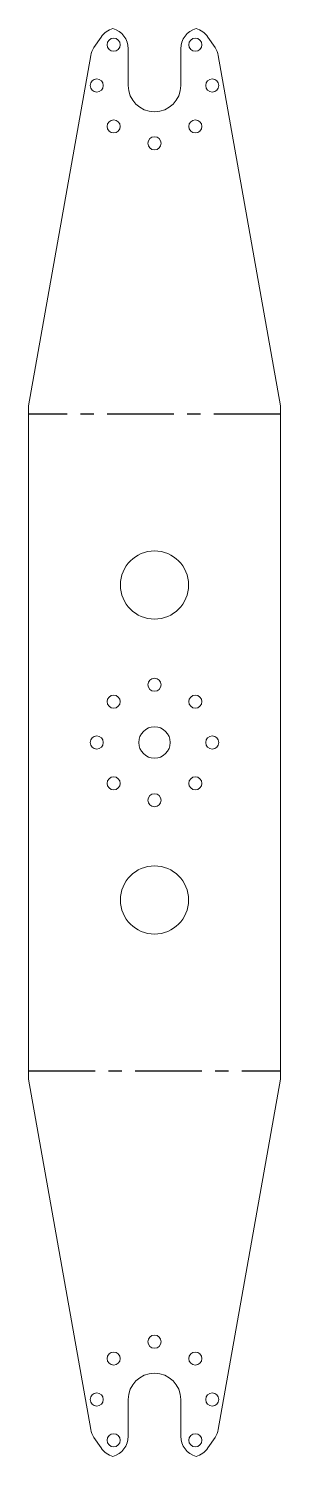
# Model space of a CAD drawing. Header units: millimetres. Extents: x -24 to 24, y -136 to 136.
import ezdxf

# ---------------------------------------------------------------- set-up
doc = ezdxf.new("R2010")
doc.units = ezdxf.units.MM
doc.linetypes.add('CENTERX2', pattern=[20.32, 12.7, -2.54, 2.54, -2.54])

msp = doc.modelspace()

# ---------------------------------------------------------------- linework, layer by layer
at = {"color": 7, "linetype": 'Continuous', "lineweight": 15}
for p, q in [((-11.53, 132.37), (-10.19, 134.37)), ((10.19, 134.37), (11.53, 132.37)), ((-24, 64.14), (-12.15, 130.84)), ((-5, 132.14), (-5, 125.14)), ((5, 125.14), (5, 132.14)), ((12.15, 130.84), (24, 64.14)), ((-24, 64.14), (-24, -64.14)), ((24, -64.14), (24, 64.14)), ((-12.15, -130.84), (-24, -64.14)), ((24, -64.14), (12.15, -130.84)), ((-5, -125.14), (-5, -132.14)), ((5, -132.14), (5, -125.14)), ((-10.19, -134.37), (-11.53, -132.37)), ((11.53, -132.37), (10.19, -134.37))]:
    msp.add_line(p, q, dxfattribs=at)
at = {"color": 7, "linetype": 'CENTERX2'}
for p, q in [((24, 62.57), (-24, 62.57)), ((-24, -62.57), (24, -62.57))]:
    msp.add_line(p, q, dxfattribs=at)
at = {"color": 7, "linetype": 'Continuous', "lineweight": 15}
for centre, radius in [((-7.78, 132.92), 1.25), ((7.78, 132.92), 1.25), ((-11, 125.14), 1.25), ((11, 125.14), 1.25), ((-7.78, 117.36), 1.25), ((7.78, 117.36), 1.25), ((0, 114.14), 1.25), ((0, 30), 6.5), ((0, 11), 1.25), ((-7.78, 7.78), 1.25), ((7.78, 7.78), 1.25), ((0, 0), 3), ((-11, 0), 1.25), ((11, 0), 1.25), ((-7.78, -7.78), 1.25), ((7.78, -7.78), 1.25), ((0, -11), 1.25), ((0, -30), 6.5), ((0, -114.14), 1.25), ((-7.78, -117.36), 1.25), ((7.78, -117.36), 1.25), ((-11, -125.14), 1.25), ((11, -125.14), 1.25), ((-7.78, -132.92), 1.25), ((7.78, -132.92), 1.25)]:
    msp.add_circle(centre, radius, dxfattribs=at)
for centre, radius, start, end in [((9, 132.14), 4, 105.4656, 180), ((6.87, 132.14), 4, 33.8564, 74.5344), ((-6.87, 132.14), 4, 105.4656, 146.1436), ((-9, 132.14), 4, 0, 74.5344), ((-8.21, 130.14), 4, 146.1436, 169.9235), ((8.21, 130.14), 4, 10.0765, 33.8564), ((0, 125.14), 5, 180, 0), ((0, -125.14), 5, 0, 180), ((-8.21, -130.14), 4, 190.0765, 213.8564), ((-9, -132.14), 4, 285.4656, 0), ((9, -132.14), 4, 180, 254.5344), ((8.21, -130.14), 4, 326.1436, 349.9235), ((-6.87, -132.14), 4, 213.8564, 254.5344), ((6.87, -132.14), 4, 285.4656, 326.1436)]:
    msp.add_arc(centre, radius, start, end, dxfattribs=at)

doc.saveas('drawing.dxf')
